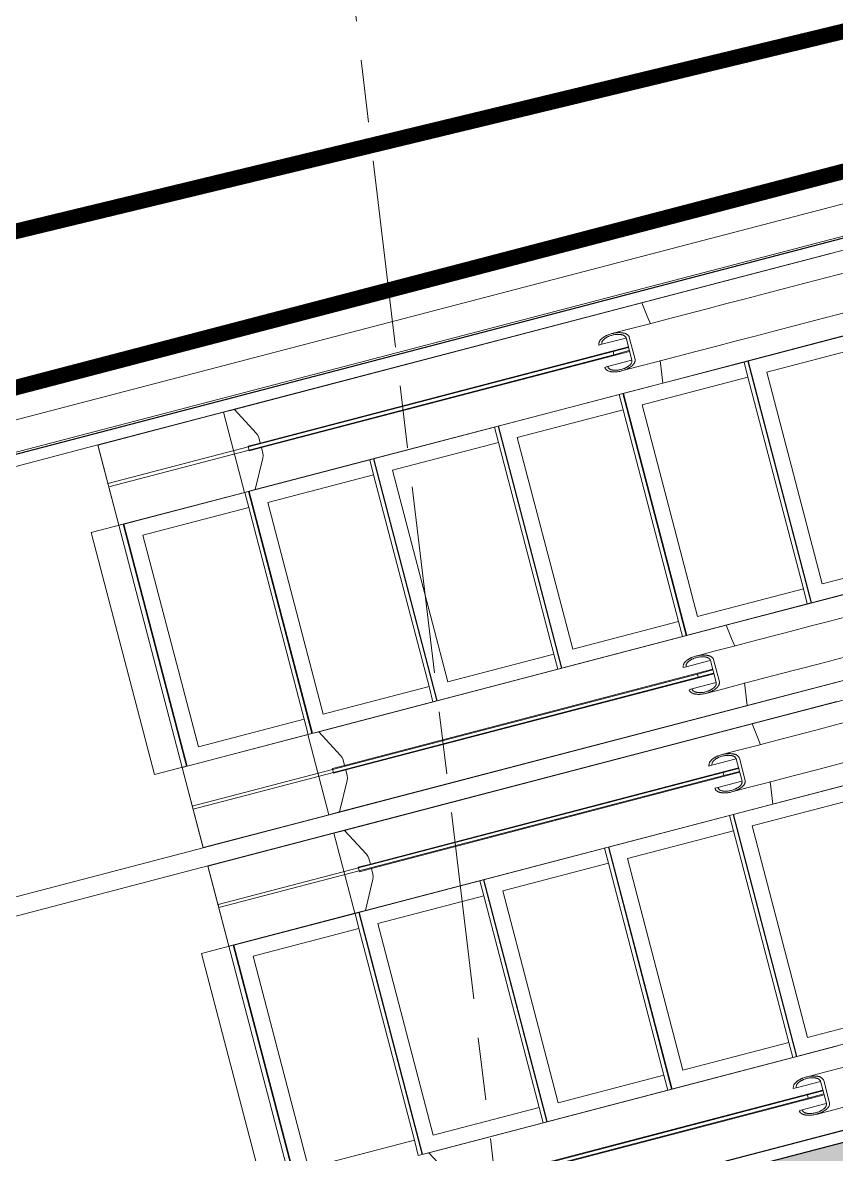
# Model space of a CAD drawing. Header units: millimetres. Extents: x -100356 to 314685, y 446 to 1273965.
# Drawn here: x 97350 to 99951, y 622019 to 625640 of the extents above; entities that cross this region are included whole.
import ezdxf

# ---------------------------------------------------------------- set-up
doc = ezdxf.new("R2010")
doc.units = ezdxf.units.MM
for name, pattern in [('Dash', [6, 3, -3]), ('DASHED2', [0.375, 0.25, -0.125]), ('gf$0$CENTER2', [28.575, 19.05, -3.175, 3.175, -3.175]), ('gf$0$Kume - Grid Line', [10.5, 6, -1.25, 2, -1.25])]:
    doc.linetypes.add(name, pattern=pattern)
for name, color, linetype, lineweight in [('20180221 BF$0$TUONG 2', 2, 'Continuous', 25), ('20180330-Ascent Plaza-TP-Ban ve so bo$0$KÍNH', 150, 'Continuous', 9), ('@ color hatch', 7, 'Continuous', 13), ('gf$0$A-_GENM----_M', 7, 'Continuous', 9), ('gf$0$A.Axis', 251, 'gf$0$CENTER2', 13), ('gf$0$Core - tb$0$1-thaythuong', 9, 'Continuous', 13), ('GJ', 1, 'Continuous', 13), ('KÍNH', 150, 'Continuous', 9)]:
    doc.layers.add(name, color=color, linetype=linetype, lineweight=lineweight)

# ---------------------------------------------------------------- blocks, each defined once
blk = doc.blocks.new('SITE')
at = {"layer": 'GJ', "color": 2, "linetype": 'DASHED2', "ltscale": 200, "const_width": 50, "elevation": 0}
blk.add_lwpolyline([(-1160.8, 11822.6), (38571.9, 16750.1), (72293.8, 20682), (72665.9, 20725.4), (70991.8, 24794), (67558.7, 33008.6), (67488.7, 32988.2), (63297, 41856.2), (55641.1, 39398.5), (32498, 31968.9), (30483.5, 38296.4), (27912.2, 37565.9), (20347.2, 35807.5), (-530.8, 30760.1), (-1186, 35376.6)], dxfattribs=at)
blk = doc.blocks.new('escalator')
at = {"layer": '20180221 BF$0$TUONG 2', "ltscale": 0.5}
blk.add_lwpolyline([(0, 0), (13000, 0), (13000, -2800), (0, -2800)], close=True, dxfattribs=at)
blk.add_lwpolyline([(0, -2762.2), (12239.7, -2762.2)], dxfattribs=at)
at = {"layer": 'gf$0$A-_GENM----_M'}
for p, q in [((8493.2, -38), (7385.4, -38)), ((7385.4, -1370), (8493.2, -1370)), ((8493.2, -1430), (7385.4, -1430))]:
    blk.add_line(p, q, dxfattribs=at)
at = {"layer": 'gf$0$Core - tb$0$1-thaythuong'}
for p, q in [((8493.2, -1370), (8493.2, -38)), ((8493.2, -38), (10571.6, -38)), ((8908.9, -38.5), (8493.2, -38.5)), ((8493.2, -38.5), (8493.2, -303.5)), ((8908.9, -303.5), (8908.9, -38.5)), ((8908.9, -38.5), (8908.9, -303.5)), ((8944.3, -38.5), (8908.9, -38.5)), ((8993.1, -129.6), (8944.3, -38.5)), ((10291.1, -38.5), (8944.3, -38.5)), ((10924.8, -38.5), (10291.1, -38.5)), ((10571.6, -38), (11020.8, -38)), ((10123.9, -134.2), (10133.5, -134.2)), ((10133.5, -134.2), (10213.5, -134.2)), ((10214, -134.2), (10214, -207.8)), ((10224.5, -207.8), (10224.5, -134.2)), ((10162.5, -166), (8493.2, -166)), ((8493.2, -166), (8493.2, -176)), ((8493.2, -176), (10162.5, -176)), ((8957.1, -178.5), (8957.1, -163.5)), ((8957.1, -163.5), (8997.1, -163.5)), ((8997.1, -178.5), (8957.1, -178.5)), ((8997.1, -163.5), (8997.1, -144.8)), ((8997.1, -163.5), (10214, -163.5)), ((8997.1, -196.8), (8997.1, -178.5)), ((10214, -178.5), (8997.1, -178.5)), ((10162.5, -176), (10162.5, -166)), ((10162.5, -166), (10213.5, -166)), ((10213.5, -176), (10162.5, -176)), ((8944.3, -303.5), (8992.9, -212.7)), ((10133.5, -207.8), (10123.9, -207.8)), ((10213.5, -207.8), (10133.5, -207.8)), ((8507.3, -304), (8402.1, -304)), ((8402.1, -304), (8402.1, -1104)), ((8493.2, -303.5), (8908.9, -303.5)), ((8507.3, -1104), (8507.3, -304)), ((8909.7, -304), (8509.7, -304)), ((8509.7, -304), (8509.7, -1104)), ((8908.9, -303.5), (8944.3, -303.5)), ((8909.7, -304), (8921.9, -304)), ((8909.7, -354), (8909.7, -304)), ((9322.1, -304), (8922.1, -304)), ((8922.1, -304), (8922.1, -1104)), ((8923.5, -1104), (8923.5, -304)), ((8944.3, -303.5), (10291.1, -303.5)), ((9322.1, -304), (9334.3, -304)), ((9322.1, -354), (9322.1, -304)), ((9734.5, -304), (9334.5, -304)), ((9334.5, -304), (9334.5, -1104)), ((9335.9, -1104), (9335.9, -304)), ((9734.5, -304), (9746.7, -304)), ((9734.5, -354), (9734.5, -304)), ((10146.9, -304), (9746.9, -304)), ((9746.9, -304), (9746.9, -1104)), ((9748.3, -1104), (9748.3, -304)), ((10146.9, -304), (10159.1, -304)), ((10146.9, -354), (10146.9, -304)), ((10559.3, -304), (10159.3, -304)), ((10159.3, -304), (10159.3, -1104)), ((10160.7, -1104), (10160.7, -304)), ((10291.1, -303.5), (10924.8, -303.5)), ((10559.3, -304), (10571.5, -304)), ((10559.3, -354), (10559.3, -304)), ((10971.6, -304), (10571.6, -304)), ((10571.6, -304), (10571.6, -1104)), ((10573.1, -1104), (10573.1, -304)), ((8559.8, -1054), (8559.8, -354)), ((8559.8, -354), (8909.7, -354)), ((8909.7, -1054), (8909.7, -354)), ((8972.2, -1054), (8972.2, -354)), ((8972.2, -354), (9322.1, -354)), ((9322.1, -1054), (9322.1, -354)), ((9384.6, -1054), (9384.6, -354)), ((9384.6, -354), (9734.5, -354)), ((9734.5, -1054), (9734.5, -354)), ((9797, -1054), (9797, -354)), ((9797, -354), (10146.9, -354)), ((10146.9, -1054), (10146.9, -354)), ((10209.4, -1054), (10209.4, -354)), ((10209.4, -354), (10559.3, -354)), ((10559.3, -1054), (10559.3, -354)), ((10621.8, -1054), (10621.8, -354)), ((10621.8, -354), (10971.6, -354)), ((8909.7, -1054), (8559.8, -1054)), ((8909.7, -1104), (8909.7, -1054)), ((9322.1, -1054), (8972.2, -1054)), ((9322.1, -1104), (9322.1, -1054)), ((9734.5, -1054), (9384.6, -1054)), ((9734.5, -1104), (9734.5, -1054)), ((10146.9, -1054), (9797, -1054)), ((10146.9, -1104), (10146.9, -1054)), ((10559.3, -1054), (10209.4, -1054)), ((10559.3, -1104), (10559.3, -1054)), ((10971.6, -1054), (10621.8, -1054)), ((8402.1, -1104), (8507.3, -1104)), ((8908.9, -1104.5), (8493.2, -1104.5)), ((8493.2, -1104.5), (8493.2, -1369.5)), ((8509.7, -1104), (8909.7, -1104)), ((8908.9, -1369.5), (8908.9, -1104.5)), ((8908.9, -1104.5), (8908.9, -1369.5)), ((8944.3, -1104.5), (8908.9, -1104.5)), ((8921.9, -1104), (8909.7, -1104)), ((8922.1, -1104), (9322.1, -1104)), ((8992.9, -1195.3), (8944.3, -1104.5)), ((10291.1, -1104.5), (8944.3, -1104.5)), ((9334.3, -1104), (9322.1, -1104)), ((9334.5, -1104), (9734.5, -1104)), ((9746.7, -1104), (9734.5, -1104)), ((9746.9, -1104), (10146.9, -1104)), ((10159.1, -1104), (10146.9, -1104)), ((10159.3, -1104), (10559.3, -1104)), ((10924.8, -1104.5), (10291.1, -1104.5)), ((10571.5, -1104), (10559.3, -1104)), ((10571.6, -1104), (10971.6, -1104)), ((8957.1, -1244.5), (8957.1, -1229.5)), ((8957.1, -1229.5), (8997.1, -1229.5)), ((8997.1, -1229.5), (8997.1, -1211.2)), ((8997.1, -1229.5), (10214, -1229.5)), ((10123.9, -1200.2), (10133.5, -1200.2)), ((10133.5, -1200.2), (10213.5, -1200.2)), ((10214, -1200.2), (10214, -1273.8)), ((10224.5, -1273.8), (10224.5, -1200.2)), ((10162.5, -1232), (8493.2, -1232)), ((8493.2, -1232), (8493.2, -1242)), ((8493.2, -1242), (10162.5, -1242)), ((8997.1, -1244.5), (8957.1, -1244.5)), ((8997.1, -1263.2), (8997.1, -1244.5)), ((10214, -1244.5), (8997.1, -1244.5)), ((10162.5, -1242), (10162.5, -1232)), ((10162.5, -1232), (10213.5, -1232)), ((10213.5, -1242), (10162.5, -1242)), ((8944.3, -1369.5), (8993.1, -1278.4)), ((10133.5, -1273.8), (10123.9, -1273.8)), ((10213.5, -1273.8), (10133.5, -1273.8)), ((8493.2, -1369.5), (8908.9, -1369.5)), ((10571.6, -1370), (8493.2, -1370)), ((8908.9, -1369.5), (8944.3, -1369.5)), ((8944.3, -1369.5), (10291.1, -1369.5)), ((10291.1, -1369.5), (10924.8, -1369.5)), ((11762.1, -1370), (10571.6, -1370)), ((8493.2, -2762), (8493.2, -1430)), ((8493.2, -1430), (10571.6, -1430)), ((8908.9, -1430.5), (8493.2, -1430.5)), ((8493.2, -1430.5), (8493.2, -1695.5)), ((8908.9, -1695.5), (8908.9, -1430.5)), ((8908.9, -1430.5), (8908.9, -1695.5)), ((8944.3, -1430.5), (8908.9, -1430.5)), ((8993.1, -1521.6), (8944.3, -1430.5)), ((10291.1, -1430.5), (8944.3, -1430.5)), ((10924.8, -1430.5), (10291.1, -1430.5)), ((8957.1, -1570.5), (8957.1, -1555.5)), ((8957.1, -1555.5), (8997.1, -1555.5)), ((8997.1, -1555.5), (8997.1, -1536.8)), ((8997.1, -1555.5), (10214, -1555.5)), ((10123.9, -1526.2), (10133.5, -1526.2)), ((10133.5, -1526.2), (10213.5, -1526.2)), ((10214, -1526.2), (10214, -1599.8)), ((10224.5, -1599.8), (10224.5, -1526.2)), ((10162.5, -1558), (8493.2, -1558)), ((8493.2, -1558), (8493.2, -1568)), ((8493.2, -1568), (10162.5, -1568)), ((8997.1, -1570.5), (8957.1, -1570.5)), ((8997.1, -1588.8), (8997.1, -1570.5)), ((10214, -1570.5), (8997.1, -1570.5)), ((10162.5, -1568), (10162.5, -1558)), ((10162.5, -1558), (10213.5, -1558)), ((10213.5, -1568), (10162.5, -1568)), ((8944.3, -1695.5), (8992.9, -1604.7)), ((10133.5, -1599.8), (10123.9, -1599.8)), ((10213.5, -1599.8), (10133.5, -1599.8)), ((8507.3, -1696), (8402.1, -1696)), ((8402.1, -1696), (8402.1, -2496)), ((8493.2, -1695.5), (8908.9, -1695.5)), ((8507.3, -2496), (8507.3, -1696)), ((8909.7, -1696), (8509.7, -1696)), ((8509.7, -1696), (8509.7, -2496)), ((8908.9, -1695.5), (8944.3, -1695.5)), ((8909.7, -1696), (8921.9, -1696)), ((8909.7, -1746), (8909.7, -1696)), ((9322.1, -1696), (8922.1, -1696)), ((8922.1, -1696), (8922.1, -2496)), ((8923.5, -2496), (8923.5, -1696)), ((8944.3, -1695.5), (10291.1, -1695.5)), ((9322.1, -1696), (9334.3, -1696)), ((9322.1, -1746), (9322.1, -1696)), ((9734.5, -1696), (9334.5, -1696)), ((9334.5, -1696), (9334.5, -2496)), ((9335.9, -2496), (9335.9, -1696)), ((9734.5, -1696), (9746.7, -1696)), ((9734.5, -1746), (9734.5, -1696)), ((10146.9, -1696), (9746.9, -1696)), ((9746.9, -1696), (9746.9, -2496)), ((9748.3, -2496), (9748.3, -1696)), ((10146.9, -1696), (10159.1, -1696)), ((10146.9, -1746), (10146.9, -1696)), ((10559.3, -1696), (10159.3, -1696)), ((10159.3, -1696), (10159.3, -2496)), ((10160.7, -2496), (10160.7, -1696)), ((10291.1, -1695.5), (10924.8, -1695.5)), ((8559.8, -2446), (8559.8, -1746)), ((8559.8, -1746), (8909.7, -1746)), ((8909.7, -2446), (8909.7, -1746)), ((8972.2, -2446), (8972.2, -1746)), ((8972.2, -1746), (9322.1, -1746)), ((9322.1, -2446), (9322.1, -1746)), ((9384.6, -2446), (9384.6, -1746)), ((9384.6, -1746), (9734.5, -1746)), ((9734.5, -2446), (9734.5, -1746)), ((9797, -2446), (9797, -1746)), ((9797, -1746), (10146.9, -1746)), ((10146.9, -2446), (10146.9, -1746)), ((10209.4, -2446), (10209.4, -1746)), ((10209.4, -1746), (10559.3, -1746)), ((8909.7, -2446), (8559.8, -2446)), ((8909.7, -2496), (8909.7, -2446)), ((9322.1, -2446), (8972.2, -2446)), ((9322.1, -2496), (9322.1, -2446)), ((9734.5, -2446), (9384.6, -2446)), ((9734.5, -2496), (9734.5, -2446)), ((10146.9, -2446), (9797, -2446)), ((10146.9, -2496), (10146.9, -2446)), ((10559.3, -2446), (10209.4, -2446)), ((8944.3, -2496.5), (8908.9, -2496.5)), ((8922.1, -2496), (9322.1, -2496)), ((8992.9, -2587.3), (8944.3, -2496.5)), ((10291.1, -2496.5), (8944.3, -2496.5)), ((9334.3, -2496), (9322.1, -2496)), ((9334.5, -2496), (9734.5, -2496)), ((9746.7, -2496), (9734.5, -2496)), ((9746.9, -2496), (10146.9, -2496)), ((10159.1, -2496), (10146.9, -2496)), ((10159.3, -2496), (10559.3, -2496)), ((10123.9, -2592.2), (10133.5, -2592.2)), ((10133.5, -2592.2), (10213.5, -2592.2)), ((10214, -2592.2), (10214, -2665.8)), ((10224.5, -2665.8), (10224.5, -2592.2)), ((10162.5, -2624), (8493.2, -2624)), ((8493.2, -2634), (10162.5, -2634)), ((8997.1, -2621.5), (10214, -2621.5)), ((10214, -2636.5), (8997.1, -2636.5)), ((10162.5, -2634), (10162.5, -2624)), ((10162.5, -2624), (10213.5, -2624)), ((10213.5, -2634), (10162.5, -2634)), ((10133.5, -2665.8), (10123.9, -2665.8)), ((10213.5, -2665.8), (10133.5, -2665.8)), ((11350.3, -2762.2), (2690, -2762.2)), ((10571.6, -2762), (8493.2, -2762)), ((8944.3, -2761.5), (10291.1, -2761.5))]:
    blk.add_line(p, q, dxfattribs=at)
at = {"layer": 'gf$0$Core - tb$0$1-thaythuong', "flags": 128}
for points in [[(10300.6, -110.3), (10297.1, -84), (10291.1, -38.5)], [(8997.1, -144.8), (8996.1, -137.1), (8993.1, -129.6)], [(10173.1, -109.2), (10232.9, -109.2), (10294, -109.2), (10356.2, -109.2), (10419.6, -109.2), (10483.8, -109.2), (10549, -109.2), (10614.9, -109.2), (10681.4, -109.2), (10748.5, -109.2), (10816, -109.2), (10883.8, -109.2), (10951.8, -109.2), (11019.4, -109.2)], [(8992.9, -212.7), (8996.1, -204.9), (8997.1, -196.8)], [(11019.4, -232.7), (10951.2, -232.7), (10883.2, -232.7), (10815.3, -232.7), (10747.8, -232.7), (10680.8, -232.7), (10614.2, -232.7), (10548.4, -232.7), (10483.2, -232.7), (10419, -232.7), (10355.7, -232.7), (10293.4, -232.7), (10232.3, -232.7), (10173.1, -232.7)], [(10291.1, -303.5), (10297.1, -258.1), (10300.6, -231.9)], [(10300.6, -1176.1), (10297.1, -1149.9), (10291.1, -1104.5)], [(10173.1, -1175.3), (10232.9, -1175.3), (10294, -1175.3), (10356.2, -1175.3), (10419.6, -1175.3), (10483.8, -1175.3), (10549, -1175.3), (10614.9, -1175.3), (10681.4, -1175.3), (10748.5, -1175.3), (10816, -1175.3), (10883.8, -1175.3), (10951.8, -1175.3), (11019.4, -1175.3)], [(8997.1, -1211.2), (8996.1, -1203.1), (8992.9, -1195.3)], [(8993.1, -1278.4), (8996.1, -1270.9), (8997.1, -1263.2)], [(11019.4, -1298.8), (10951.2, -1298.8), (10883.2, -1298.8), (10815.3, -1298.8), (10747.8, -1298.8), (10680.8, -1298.8), (10614.2, -1298.8), (10548.4, -1298.8), (10483.2, -1298.8), (10419, -1298.8), (10355.7, -1298.8), (10293.4, -1298.8), (10232.3, -1298.8), (10173.1, -1298.8)], [(10291.1, -1369.5), (10297.1, -1324), (10300.6, -1297.7)], [(10300.6, -1502.3), (10297.1, -1476), (10291.1, -1430.5)], [(10173.1, -1501.2), (10232.9, -1501.2), (10294, -1501.2), (10356.2, -1501.2), (10419.6, -1501.2), (10483.8, -1501.2), (10549, -1501.2), (10614.9, -1501.2), (10681.4, -1501.2), (10748.5, -1501.2), (10816, -1501.2), (10883.8, -1501.2), (10951.8, -1501.2), (11019.4, -1501.2)], [(8997.1, -1536.8), (8996.1, -1529.1), (8993.1, -1521.6)], [(8992.9, -1604.7), (8996.1, -1596.9), (8997.1, -1588.8)], [(11019.4, -1624.7), (10951.2, -1624.7), (10883.2, -1624.7), (10815.3, -1624.7), (10747.8, -1624.7), (10680.8, -1624.7), (10614.2, -1624.7), (10548.4, -1624.7), (10483.2, -1624.7), (10419, -1624.7), (10355.7, -1624.7), (10293.4, -1624.7), (10232.3, -1624.7), (10173.1, -1624.7)], [(10291.1, -1695.5), (10297.1, -1650.1), (10300.6, -1623.9)], [(10173.1, -2567.3), (10232.9, -2567.3), (10294, -2567.3), (10356.2, -2567.3), (10419.6, -2567.3), (10483.8, -2567.3), (10549, -2567.3), (10614.9, -2567.3), (10681.4, -2567.3), (10748.5, -2567.3), (10816, -2567.3), (10883.8, -2567.3), (10951.8, -2567.3), (11019.4, -2567.3)], [(11019.4, -2690.8), (10951.2, -2690.8), (10883.2, -2690.8), (10815.3, -2690.8), (10747.8, -2690.8), (10680.8, -2690.8), (10614.2, -2690.8), (10548.4, -2690.8), (10483.2, -2690.8), (10419, -2690.8), (10355.7, -2690.8), (10293.4, -2690.8), (10232.3, -2690.8), (10173.1, -2690.8)]]:
    blk.add_lwpolyline(points, dxfattribs=at)
at = {"layer": 'gf$0$Core - tb$0$1-thaythuong'}
for points, knots in [([(10224.5, -134.2), (10224.3, -133), (10223.6, -130.8), (10222.2, -127.7), (10220.8, -125.4), (10219.7, -123.9), (10219, -123.1), (10218.5, -122.5), (10217.9, -122), (10217.1, -121.2), (10215.6, -120), (10213.2, -118.5), (10210.6, -117.2), (10208.8, -116.4), (10207.7, -115.9), (10207, -115.5), (10206.2, -115.2), (10205.2, -114.8), (10203.3, -114.1), (10200.7, -113.2), (10197.4, -112.3), (10194.1, -111.5), (10190.8, -110.8), (10186.4, -110.1), (10178.5, -109.2), (10169.5, -109.1), (10161.7, -109.8), (10157.2, -110.5), (10154.5, -111), (10152.3, -111.5), (10150.1, -112), (10147.3, -112.8), (10144.7, -113.7), (10142.8, -114.4), (10141.8, -114.8), (10141, -115.1), (10140.3, -115.5), (10139.2, -116), (10137.4, -116.9), (10134.9, -118.2), (10132.5, -119.8), (10131, -121), (10130.2, -121.8), (10129.6, -122.3), (10129.1, -122.9), (10128.5, -123.8), (10127.4, -125.3), (10126, -127.6), (10124.7, -130.8), (10124.1, -133), (10123.9, -134.2)], [0, 0, 0, 0, 0.027778, 0.055556, 0.083333, 0.097222, 0.104167, 0.111111, 0.118056, 0.125, 0.138889, 0.166667, 0.194444, 0.208333, 0.215278, 0.222222, 0.229167, 0.236111, 0.25, 0.277778, 0.305556, 0.333333, 0.361111, 0.388889, 0.444444, 0.555556, 0.611111, 0.638889, 0.666667, 0.680556, 0.694444, 0.722222, 0.75, 0.763889, 0.770833, 0.777778, 0.784722, 0.791667, 0.805556, 0.833333, 0.861111, 0.875, 0.881944, 0.888889, 0.895833, 0.902778, 0.916667, 0.944444, 0.972222, 1, 1, 1, 1]), ([(10133.5, -134.2), (10133.7, -133.3), (10134.2, -131.5), (10135.3, -129), (10136.3, -127.1), (10137.2, -125.9), (10137.8, -125.2), (10138.2, -124.7), (10138.6, -124.3), (10139.3, -123.7), (10140.4, -122.7), (10142.4, -121.5), (10144.4, -120.4), (10145.9, -119.7), (10146.7, -119.3), (10147.3, -119), (10147.9, -118.7), (10148.7, -118.4), (10150.2, -117.8), (10152.3, -117.1), (10154.9, -116.4), (10157.6, -115.8), (10160.2, -115.3), (10163.8, -114.7), (10170, -114.2), (10177.3, -114.2), (10184.4, -115), (10188.8, -115.8), (10192.3, -116.6), (10195, -117.3), (10197.1, -118.1), (10198.6, -118.6), (10199.4, -119), (10200, -119.2), (10200.6, -119.5), (10201.4, -119.9), (10202.9, -120.6), (10205, -121.6), (10206.9, -122.8), (10208.1, -123.8), (10208.7, -124.4), (10209.2, -124.8), (10209.6, -125.3), (10210.2, -126), (10211.1, -127.2), (10212.2, -129), (10213.3, -131.5), (10213.8, -133.3), (10214, -134.2)], [0, 0, 0, 0, 0.027778, 0.055556, 0.083333, 0.097222, 0.104167, 0.111111, 0.118056, 0.125, 0.138889, 0.166667, 0.194444, 0.208333, 0.215278, 0.222222, 0.229167, 0.236111, 0.25, 0.277778, 0.305556, 0.333333, 0.361111, 0.388889, 0.444444, 0.555556, 0.611111, 0.666667, 0.694444, 0.722222, 0.75, 0.763889, 0.770833, 0.777778, 0.784722, 0.791667, 0.805556, 0.833333, 0.861111, 0.875, 0.881944, 0.888889, 0.895833, 0.902778, 0.916667, 0.944444, 0.972222, 1, 1, 1, 1]), ([(10123.9, -207.8), (10124.1, -208.9), (10124.7, -211.2), (10126, -214.3), (10127.3, -216.7), (10128.4, -218.2), (10129.1, -219), (10129.6, -219.6), (10130.2, -220.2), (10131, -220.9), (10132.4, -222.2), (10134.8, -223.7), (10137.4, -225.1), (10139.2, -226), (10140.2, -226.4), (10141, -226.8), (10141.7, -227.1), (10142.8, -227.6), (10144.6, -228.3), (10147.3, -229.2), (10150.6, -230), (10153.8, -230.8), (10157.1, -231.5), (10161.6, -232.1), (10169.5, -232.8), (10178.5, -232.7), (10187.4, -231.8), (10192.9, -230.8), (10197.3, -229.7), (10200.6, -228.8), (10203.3, -227.9), (10205.1, -227.2), (10206.1, -226.8), (10206.9, -226.5), (10207.7, -226.1), (10208.7, -225.6), (10210.5, -224.8), (10213.1, -223.5), (10215.5, -222), (10217, -220.8), (10217.8, -220), (10218.4, -219.5), (10218.9, -218.9), (10219.6, -218.1), (10220.8, -216.6), (10222.2, -214.3), (10223.6, -211.2), (10224.3, -209), (10224.5, -207.8)], [0, 0, 0, 0, 0.027778, 0.055556, 0.083333, 0.097222, 0.104167, 0.111111, 0.118056, 0.125, 0.138889, 0.166667, 0.194444, 0.208333, 0.215278, 0.222222, 0.229167, 0.236111, 0.25, 0.277778, 0.305556, 0.333333, 0.361111, 0.388889, 0.444444, 0.555556, 0.611111, 0.666667, 0.694444, 0.722222, 0.75, 0.763889, 0.770833, 0.777778, 0.784722, 0.791667, 0.805556, 0.833333, 0.861111, 0.875, 0.881944, 0.888889, 0.895833, 0.902778, 0.916667, 0.944444, 0.972222, 1, 1, 1, 1]), ([(10214, -207.8), (10213.8, -208.7), (10213.3, -210.5), (10212.2, -213), (10211.1, -214.8), (10210.2, -216), (10209.6, -216.6), (10209.2, -217.1), (10208.7, -217.6), (10208.1, -218.2), (10206.9, -219.1), (10205, -220.3), (10202.9, -221.4), (10201.4, -222.1), (10200.6, -222.5), (10200, -222.7), (10199.4, -223), (10198.6, -223.3), (10197.1, -223.9), (10195, -224.6), (10192.3, -225.3), (10189.7, -226), (10187.1, -226.5), (10183.5, -227.1), (10177.3, -227.8), (10170.1, -227.8), (10163.8, -227.2), (10160.2, -226.7), (10158, -226.3), (10156.3, -225.9), (10154.5, -225.4), (10152.3, -224.9), (10150.2, -224.1), (10148.7, -223.6), (10147.9, -223.2), (10147.3, -223), (10146.7, -222.7), (10145.9, -222.3), (10144.4, -221.6), (10142.3, -220.5), (10140.4, -219.3), (10139.3, -218.3), (10138.6, -217.7), (10138.2, -217.2), (10137.8, -216.7), (10137.2, -216.1), (10136.3, -214.9), (10135.3, -213), (10134.2, -210.5), (10133.7, -208.7), (10133.5, -207.8)], [0, 0, 0, 0, 0.027778, 0.055556, 0.083333, 0.097222, 0.104167, 0.111111, 0.118056, 0.125, 0.138889, 0.166667, 0.194444, 0.208333, 0.215278, 0.222222, 0.229167, 0.236111, 0.25, 0.277778, 0.305556, 0.333333, 0.361111, 0.388889, 0.444444, 0.555556, 0.611111, 0.638889, 0.666667, 0.680556, 0.694444, 0.722222, 0.75, 0.763889, 0.770833, 0.777778, 0.784722, 0.791667, 0.805556, 0.833333, 0.861111, 0.875, 0.881944, 0.888889, 0.895833, 0.902778, 0.916667, 0.944444, 0.972222, 1, 1, 1, 1]), ([(10224.5, -1200.2), (10224.3, -1199), (10223.6, -1196.8), (10222.2, -1193.7), (10220.8, -1191.4), (10219.7, -1190), (10219, -1189.1), (10218.4, -1188.6), (10217.9, -1188), (10217.1, -1187.3), (10215.6, -1186.1), (10213.1, -1184.5), (10210.6, -1183.2), (10208.7, -1182.4), (10207.7, -1181.9), (10206.9, -1181.6), (10206.2, -1181.2), (10205.1, -1180.8), (10203.3, -1180.1), (10200.6, -1179.2), (10197.4, -1178.3), (10194.1, -1177.5), (10190.8, -1176.8), (10186.4, -1176.1), (10178.5, -1175.3), (10169.5, -1175.2), (10161.7, -1175.9), (10157.2, -1176.5), (10154.5, -1177.1), (10152.3, -1177.6), (10150.1, -1178.1), (10147.3, -1178.8), (10144.6, -1179.7), (10142.8, -1180.4), (10141.8, -1180.8), (10141, -1181.2), (10140.3, -1181.5), (10139.2, -1182), (10137.4, -1182.9), (10134.9, -1184.3), (10132.5, -1185.8), (10131, -1187), (10130.2, -1187.8), (10129.6, -1188.4), (10129.1, -1189), (10128.4, -1189.8), (10127.3, -1191.3), (10126, -1193.7), (10124.7, -1196.8), (10124.1, -1199.1), (10123.9, -1200.2)], [0, 0, 0, 0, 0.027778, 0.055556, 0.083333, 0.097222, 0.104167, 0.111111, 0.118056, 0.125, 0.138889, 0.166667, 0.194444, 0.208333, 0.215278, 0.222222, 0.229167, 0.236111, 0.25, 0.277778, 0.305556, 0.333333, 0.361111, 0.388889, 0.444444, 0.555556, 0.611111, 0.638889, 0.666667, 0.680556, 0.694444, 0.722222, 0.75, 0.763889, 0.770833, 0.777778, 0.784722, 0.791667, 0.805556, 0.833333, 0.861111, 0.875, 0.881944, 0.888889, 0.895833, 0.902778, 0.916667, 0.944444, 0.972222, 1, 1, 1, 1]), ([(10133.5, -1200.2), (10133.7, -1199.3), (10134.2, -1197.5), (10135.3, -1195), (10136.3, -1193.1), (10137.2, -1191.9), (10137.8, -1191.3), (10138.2, -1190.8), (10138.6, -1190.3), (10139.3, -1189.7), (10140.4, -1188.7), (10142.3, -1187.5), (10144.4, -1186.4), (10145.8, -1185.7), (10146.7, -1185.3), (10147.3, -1185), (10147.9, -1184.8), (10148.7, -1184.4), (10150.2, -1183.9), (10152.3, -1183.2), (10154.9, -1182.4), (10157.5, -1181.8), (10160.2, -1181.3), (10163.8, -1180.8), (10170, -1180.2), (10177.2, -1180.2), (10184.4, -1181), (10188.8, -1181.8), (10192.3, -1182.7), (10194.9, -1183.4), (10197.1, -1184.1), (10198.6, -1184.6), (10199.4, -1185), (10200, -1185.3), (10200.6, -1185.5), (10201.4, -1185.9), (10202.9, -1186.6), (10204.9, -1187.6), (10206.9, -1188.9), (10208.1, -1189.8), (10208.7, -1190.4), (10209.2, -1190.9), (10209.6, -1191.3), (10210.1, -1192), (10211, -1193.2), (10212.2, -1195), (10213.3, -1197.5), (10213.8, -1199.3), (10214, -1200.2)], [0, 0, 0, 0, 0.027778, 0.055556, 0.083333, 0.097222, 0.104167, 0.111111, 0.118056, 0.125, 0.138889, 0.166667, 0.194444, 0.208333, 0.215278, 0.222222, 0.229167, 0.236111, 0.25, 0.277778, 0.305556, 0.333333, 0.361111, 0.388889, 0.444444, 0.555556, 0.611111, 0.666667, 0.694444, 0.722222, 0.75, 0.763889, 0.770833, 0.777778, 0.784722, 0.791667, 0.805556, 0.833333, 0.861111, 0.875, 0.881944, 0.888889, 0.895833, 0.902778, 0.916667, 0.944444, 0.972222, 1, 1, 1, 1]), ([(10123.9, -1273.8), (10124.1, -1275), (10124.7, -1277.2), (10126, -1280.3), (10127.3, -1282.7), (10128.4, -1284.2), (10129.1, -1285), (10129.6, -1285.6), (10130.2, -1286.2), (10131, -1287), (10132.5, -1288.2), (10134.8, -1289.8), (10137.4, -1291.1), (10139.2, -1292), (10140.2, -1292.5), (10141, -1292.8), (10141.8, -1293.2), (10142.8, -1293.6), (10144.6, -1294.3), (10147.3, -1295.2), (10150.6, -1296.1), (10153.9, -1296.9), (10157.2, -1297.5), (10161.6, -1298.2), (10169.5, -1298.9), (10178.5, -1298.8), (10187.4, -1297.8), (10193, -1296.8), (10197.3, -1295.8), (10200.6, -1294.9), (10203.3, -1294), (10205.1, -1293.3), (10206.1, -1292.8), (10206.9, -1292.5), (10207.7, -1292.1), (10208.7, -1291.7), (10210.5, -1290.8), (10213.1, -1289.5), (10215.5, -1288), (10217.1, -1286.8), (10217.9, -1286.1), (10218.4, -1285.5), (10219, -1284.9), (10219.7, -1284.1), (10220.8, -1282.6), (10222.2, -1280.3), (10223.6, -1277.2), (10224.3, -1275), (10224.5, -1273.8)], [0, 0, 0, 0, 0.027778, 0.055556, 0.083333, 0.097222, 0.104167, 0.111111, 0.118056, 0.125, 0.138889, 0.166667, 0.194444, 0.208333, 0.215278, 0.222222, 0.229167, 0.236111, 0.25, 0.277778, 0.305556, 0.333333, 0.361111, 0.388889, 0.444444, 0.555556, 0.611111, 0.666667, 0.694444, 0.722222, 0.75, 0.763889, 0.770833, 0.777778, 0.784722, 0.791667, 0.805556, 0.833333, 0.861111, 0.875, 0.881944, 0.888889, 0.895833, 0.902778, 0.916667, 0.944444, 0.972222, 1, 1, 1, 1]), ([(10214, -1273.8), (10213.8, -1274.7), (10213.3, -1276.5), (10212.2, -1279), (10211.1, -1280.8), (10210.2, -1282), (10209.6, -1282.7), (10209.2, -1283.1), (10208.7, -1283.6), (10208.1, -1284.2), (10206.9, -1285.1), (10205, -1286.4), (10202.9, -1287.4), (10201.5, -1288.1), (10200.6, -1288.5), (10200, -1288.8), (10199.4, -1289), (10198.6, -1289.4), (10197.1, -1289.9), (10195, -1290.7), (10192.4, -1291.4), (10189.7, -1292), (10187.1, -1292.6), (10183.6, -1293.1), (10177.3, -1293.8), (10170.1, -1293.8), (10163.8, -1293.3), (10160.2, -1292.7), (10158, -1292.3), (10156.3, -1291.9), (10154.5, -1291.5), (10152.3, -1290.9), (10150.2, -1290.2), (10148.7, -1289.6), (10147.9, -1289.3), (10147.3, -1289), (10146.7, -1288.7), (10145.9, -1288.3), (10144.4, -1287.6), (10142.4, -1286.5), (10140.4, -1285.3), (10139.3, -1284.3), (10138.6, -1283.7), (10138.2, -1283.3), (10137.8, -1282.8), (10137.2, -1282.1), (10136.3, -1280.9), (10135.3, -1279), (10134.2, -1276.5), (10133.7, -1274.7), (10133.5, -1273.8)], [0, 0, 0, 0, 0.027778, 0.055556, 0.083333, 0.097222, 0.104167, 0.111111, 0.118056, 0.125, 0.138889, 0.166667, 0.194444, 0.208333, 0.215278, 0.222222, 0.229167, 0.236111, 0.25, 0.277778, 0.305556, 0.333333, 0.361111, 0.388889, 0.444444, 0.555556, 0.611111, 0.638889, 0.666667, 0.680556, 0.694444, 0.722222, 0.75, 0.763889, 0.770833, 0.777778, 0.784722, 0.791667, 0.805556, 0.833333, 0.861111, 0.875, 0.881944, 0.888889, 0.895833, 0.902778, 0.916667, 0.944444, 0.972222, 1, 1, 1, 1]), ([(10224.5, -1526.2), (10224.3, -1525), (10223.6, -1522.8), (10222.2, -1519.7), (10220.8, -1517.4), (10219.7, -1515.9), (10219, -1515.1), (10218.5, -1514.5), (10217.9, -1514), (10217.1, -1513.2), (10215.6, -1512), (10213.2, -1510.5), (10210.6, -1509.2), (10208.8, -1508.4), (10207.7, -1507.9), (10207, -1507.5), (10206.2, -1507.2), (10205.2, -1506.8), (10203.3, -1506.1), (10200.7, -1505.2), (10197.4, -1504.3), (10194.1, -1503.5), (10190.8, -1502.8), (10186.4, -1502.1), (10178.5, -1501.2), (10169.5, -1501.1), (10161.7, -1501.8), (10157.2, -1502.5), (10154.5, -1503), (10152.3, -1503.5), (10150.1, -1504), (10147.3, -1504.8), (10144.7, -1505.7), (10142.8, -1506.4), (10141.8, -1506.8), (10141, -1507.1), (10140.3, -1507.5), (10139.2, -1508), (10137.4, -1508.9), (10134.9, -1510.2), (10132.5, -1511.8), (10131, -1513), (10130.2, -1513.8), (10129.6, -1514.3), (10129.1, -1514.9), (10128.5, -1515.8), (10127.4, -1517.3), (10126, -1519.6), (10124.7, -1522.8), (10124.1, -1525), (10123.9, -1526.2)], [0, 0, 0, 0, 0.027778, 0.055556, 0.083333, 0.097222, 0.104167, 0.111111, 0.118056, 0.125, 0.138889, 0.166667, 0.194444, 0.208333, 0.215278, 0.222222, 0.229167, 0.236111, 0.25, 0.277778, 0.305556, 0.333333, 0.361111, 0.388889, 0.444444, 0.555556, 0.611111, 0.638889, 0.666667, 0.680556, 0.694444, 0.722222, 0.75, 0.763889, 0.770833, 0.777778, 0.784722, 0.791667, 0.805556, 0.833333, 0.861111, 0.875, 0.881944, 0.888889, 0.895833, 0.902778, 0.916667, 0.944444, 0.972222, 1, 1, 1, 1]), ([(10133.5, -1526.2), (10133.7, -1525.3), (10134.2, -1523.5), (10135.3, -1521), (10136.3, -1519.1), (10137.2, -1517.9), (10137.8, -1517.2), (10138.2, -1516.7), (10138.6, -1516.3), (10139.3, -1515.7), (10140.4, -1514.7), (10142.4, -1513.5), (10144.4, -1512.4), (10145.9, -1511.7), (10146.7, -1511.3), (10147.3, -1511), (10147.9, -1510.7), (10148.7, -1510.4), (10150.2, -1509.8), (10152.3, -1509.1), (10154.9, -1508.4), (10157.6, -1507.8), (10160.2, -1507.3), (10163.8, -1506.7), (10170, -1506.2), (10177.3, -1506.2), (10184.4, -1507), (10188.8, -1507.8), (10192.3, -1508.6), (10195, -1509.3), (10197.1, -1510.1), (10198.6, -1510.6), (10199.4, -1511), (10200, -1511.2), (10200.6, -1511.5), (10201.4, -1511.9), (10202.9, -1512.6), (10205, -1513.6), (10206.9, -1514.8), (10208.1, -1515.8), (10208.7, -1516.4), (10209.2, -1516.8), (10209.6, -1517.3), (10210.2, -1518), (10211.1, -1519.2), (10212.2, -1521), (10213.3, -1523.5), (10213.8, -1525.3), (10214, -1526.2)], [0, 0, 0, 0, 0.027778, 0.055556, 0.083333, 0.097222, 0.104167, 0.111111, 0.118056, 0.125, 0.138889, 0.166667, 0.194444, 0.208333, 0.215278, 0.222222, 0.229167, 0.236111, 0.25, 0.277778, 0.305556, 0.333333, 0.361111, 0.388889, 0.444444, 0.555556, 0.611111, 0.666667, 0.694444, 0.722222, 0.75, 0.763889, 0.770833, 0.777778, 0.784722, 0.791667, 0.805556, 0.833333, 0.861111, 0.875, 0.881944, 0.888889, 0.895833, 0.902778, 0.916667, 0.944444, 0.972222, 1, 1, 1, 1]), ([(10123.9, -1599.8), (10124.1, -1600.9), (10124.7, -1603.2), (10126, -1606.3), (10127.3, -1608.7), (10128.4, -1610.2), (10129.1, -1611), (10129.6, -1611.6), (10130.2, -1612.2), (10131, -1612.9), (10132.4, -1614.2), (10134.8, -1615.7), (10137.4, -1617.1), (10139.2, -1618), (10140.2, -1618.4), (10141, -1618.8), (10141.7, -1619.1), (10142.8, -1619.6), (10144.6, -1620.3), (10147.3, -1621.2), (10150.6, -1622), (10153.8, -1622.8), (10157.1, -1623.5), (10161.6, -1624.1), (10169.5, -1624.8), (10178.5, -1624.7), (10187.4, -1623.8), (10192.9, -1622.8), (10197.3, -1621.7), (10200.6, -1620.8), (10203.3, -1619.9), (10205.1, -1619.2), (10206.1, -1618.8), (10206.9, -1618.5), (10207.7, -1618.1), (10208.7, -1617.6), (10210.5, -1616.8), (10213.1, -1615.5), (10215.5, -1614), (10217, -1612.8), (10217.8, -1612), (10218.4, -1611.5), (10218.9, -1610.9), (10219.6, -1610.1), (10220.8, -1608.6), (10222.2, -1606.3), (10223.6, -1603.2), (10224.3, -1601), (10224.5, -1599.8)], [0, 0, 0, 0, 0.027778, 0.055556, 0.083333, 0.097222, 0.104167, 0.111111, 0.118056, 0.125, 0.138889, 0.166667, 0.194444, 0.208333, 0.215278, 0.222222, 0.229167, 0.236111, 0.25, 0.277778, 0.305556, 0.333333, 0.361111, 0.388889, 0.444444, 0.555556, 0.611111, 0.666667, 0.694444, 0.722222, 0.75, 0.763889, 0.770833, 0.777778, 0.784722, 0.791667, 0.805556, 0.833333, 0.861111, 0.875, 0.881944, 0.888889, 0.895833, 0.902778, 0.916667, 0.944444, 0.972222, 1, 1, 1, 1]), ([(10214, -1599.8), (10213.8, -1600.7), (10213.3, -1602.5), (10212.2, -1605), (10211.1, -1606.8), (10210.2, -1608), (10209.6, -1608.6), (10209.2, -1609.1), (10208.7, -1609.6), (10208.1, -1610.2), (10206.9, -1611.1), (10205, -1612.3), (10202.9, -1613.4), (10201.4, -1614.1), (10200.6, -1614.5), (10200, -1614.7), (10199.4, -1615), (10198.6, -1615.3), (10197.1, -1615.9), (10195, -1616.6), (10192.3, -1617.3), (10189.7, -1618), (10187.1, -1618.5), (10183.5, -1619.1), (10177.3, -1619.8), (10170.1, -1619.8), (10163.8, -1619.2), (10160.2, -1618.7), (10158, -1618.3), (10156.3, -1617.9), (10154.5, -1617.4), (10152.3, -1616.9), (10150.2, -1616.1), (10148.7, -1615.6), (10147.9, -1615.2), (10147.3, -1615), (10146.7, -1614.7), (10145.9, -1614.3), (10144.4, -1613.6), (10142.3, -1612.5), (10140.4, -1611.3), (10139.3, -1610.3), (10138.6, -1609.7), (10138.2, -1609.2), (10137.8, -1608.7), (10137.2, -1608.1), (10136.3, -1606.9), (10135.3, -1605), (10134.2, -1602.5), (10133.7, -1600.7), (10133.5, -1599.8)], [0, 0, 0, 0, 0.027778, 0.055556, 0.083333, 0.097222, 0.104167, 0.111111, 0.118056, 0.125, 0.138889, 0.166667, 0.194444, 0.208333, 0.215278, 0.222222, 0.229167, 0.236111, 0.25, 0.277778, 0.305556, 0.333333, 0.361111, 0.388889, 0.444444, 0.555556, 0.611111, 0.638889, 0.666667, 0.680556, 0.694444, 0.722222, 0.75, 0.763889, 0.770833, 0.777778, 0.784722, 0.791667, 0.805556, 0.833333, 0.861111, 0.875, 0.881944, 0.888889, 0.895833, 0.902778, 0.916667, 0.944444, 0.972222, 1, 1, 1, 1]), ([(10224.5, -2592.2), (10224.3, -2591), (10223.6, -2588.8), (10222.2, -2585.7), (10220.8, -2583.4), (10219.7, -2582), (10219, -2581.1), (10218.4, -2580.6), (10217.9, -2580), (10217.1, -2579.3), (10215.6, -2578.1), (10213.1, -2576.5), (10210.6, -2575.2), (10208.7, -2574.4), (10207.7, -2573.9), (10206.9, -2573.6), (10206.2, -2573.2), (10205.1, -2572.8), (10203.3, -2572.1), (10200.6, -2571.2), (10197.4, -2570.3), (10194.1, -2569.5), (10190.8, -2568.8), (10186.4, -2568.1), (10178.5, -2567.3), (10169.5, -2567.2), (10161.7, -2567.9), (10157.2, -2568.5), (10154.5, -2569.1), (10152.3, -2569.6), (10150.1, -2570.1), (10147.3, -2570.8), (10144.6, -2571.7), (10142.8, -2572.4), (10141.8, -2572.8), (10141, -2573.2), (10140.3, -2573.5), (10139.2, -2574), (10137.4, -2574.9), (10134.9, -2576.3), (10132.5, -2577.8), (10131, -2579), (10130.2, -2579.8), (10129.6, -2580.4), (10129.1, -2581), (10128.4, -2581.8), (10127.3, -2583.3), (10126, -2585.7), (10124.7, -2588.8), (10124.1, -2591.1), (10123.9, -2592.2)], [0, 0, 0, 0, 0.027778, 0.055556, 0.083333, 0.097222, 0.104167, 0.111111, 0.118056, 0.125, 0.138889, 0.166667, 0.194444, 0.208333, 0.215278, 0.222222, 0.229167, 0.236111, 0.25, 0.277778, 0.305556, 0.333333, 0.361111, 0.388889, 0.444444, 0.555556, 0.611111, 0.638889, 0.666667, 0.680556, 0.694444, 0.722222, 0.75, 0.763889, 0.770833, 0.777778, 0.784722, 0.791667, 0.805556, 0.833333, 0.861111, 0.875, 0.881944, 0.888889, 0.895833, 0.902778, 0.916667, 0.944444, 0.972222, 1, 1, 1, 1]), ([(10133.5, -2592.2), (10133.7, -2591.3), (10134.2, -2589.5), (10135.3, -2587), (10136.3, -2585.1), (10137.2, -2583.9), (10137.8, -2583.3), (10138.2, -2582.8), (10138.6, -2582.3), (10139.3, -2581.7), (10140.4, -2580.7), (10142.3, -2579.5), (10144.4, -2578.4), (10145.8, -2577.7), (10146.7, -2577.3), (10147.3, -2577), (10147.9, -2576.8), (10148.7, -2576.4), (10150.2, -2575.9), (10152.3, -2575.2), (10154.9, -2574.4), (10157.5, -2573.8), (10160.2, -2573.3), (10163.8, -2572.8), (10170, -2572.2), (10177.2, -2572.2), (10184.4, -2573), (10188.8, -2573.8), (10192.3, -2574.7), (10194.9, -2575.4), (10197.1, -2576.1), (10198.6, -2576.6), (10199.4, -2577), (10200, -2577.3), (10200.6, -2577.5), (10201.4, -2577.9), (10202.9, -2578.6), (10204.9, -2579.6), (10206.9, -2580.9), (10208.1, -2581.8), (10208.7, -2582.4), (10209.2, -2582.9), (10209.6, -2583.3), (10210.1, -2584), (10211, -2585.2), (10212.2, -2587), (10213.3, -2589.5), (10213.8, -2591.3), (10214, -2592.2)], [0, 0, 0, 0, 0.027778, 0.055556, 0.083333, 0.097222, 0.104167, 0.111111, 0.118056, 0.125, 0.138889, 0.166667, 0.194444, 0.208333, 0.215278, 0.222222, 0.229167, 0.236111, 0.25, 0.277778, 0.305556, 0.333333, 0.361111, 0.388889, 0.444444, 0.555556, 0.611111, 0.666667, 0.694444, 0.722222, 0.75, 0.763889, 0.770833, 0.777778, 0.784722, 0.791667, 0.805556, 0.833333, 0.861111, 0.875, 0.881944, 0.888889, 0.895833, 0.902778, 0.916667, 0.944444, 0.972222, 1, 1, 1, 1]), ([(10123.9, -2665.8), (10124.1, -2667), (10124.7, -2669.2), (10126, -2672.3), (10127.3, -2674.7), (10128.4, -2676.2), (10129.1, -2677), (10129.6, -2677.6), (10130.2, -2678.2), (10131, -2679), (10132.5, -2680.2), (10134.8, -2681.8), (10137.4, -2683.1), (10139.2, -2684), (10140.2, -2684.5), (10141, -2684.8), (10141.8, -2685.2), (10142.8, -2685.6), (10144.6, -2686.3), (10147.3, -2687.2), (10150.6, -2688.1), (10153.9, -2688.9), (10157.2, -2689.5), (10161.6, -2690.2), (10169.5, -2690.9), (10178.5, -2690.8), (10187.4, -2689.8), (10193, -2688.8), (10197.3, -2687.8), (10200.6, -2686.9), (10203.3, -2686), (10205.1, -2685.3), (10206.1, -2684.8), (10206.9, -2684.5), (10207.7, -2684.1), (10208.7, -2683.7), (10210.5, -2682.8), (10213.1, -2681.5), (10215.5, -2680), (10217.1, -2678.8), (10217.9, -2678.1), (10218.4, -2677.5), (10219, -2676.9), (10219.7, -2676.1), (10220.8, -2674.6), (10222.2, -2672.3), (10223.6, -2669.2), (10224.3, -2667), (10224.5, -2665.8)], [0, 0, 0, 0, 0.027778, 0.055556, 0.083333, 0.097222, 0.104167, 0.111111, 0.118056, 0.125, 0.138889, 0.166667, 0.194444, 0.208333, 0.215278, 0.222222, 0.229167, 0.236111, 0.25, 0.277778, 0.305556, 0.333333, 0.361111, 0.388889, 0.444444, 0.555556, 0.611111, 0.666667, 0.694444, 0.722222, 0.75, 0.763889, 0.770833, 0.777778, 0.784722, 0.791667, 0.805556, 0.833333, 0.861111, 0.875, 0.881944, 0.888889, 0.895833, 0.902778, 0.916667, 0.944444, 0.972222, 1, 1, 1, 1]), ([(10214, -2665.8), (10213.8, -2666.7), (10213.3, -2668.5), (10212.2, -2671), (10211.1, -2672.8), (10210.2, -2674), (10209.6, -2674.7), (10209.2, -2675.1), (10208.7, -2675.6), (10208.1, -2676.2), (10206.9, -2677.1), (10205, -2678.4), (10202.9, -2679.4), (10201.5, -2680.1), (10200.6, -2680.5), (10200, -2680.8), (10199.4, -2681), (10198.6, -2681.4), (10197.1, -2681.9), (10195, -2682.7), (10192.4, -2683.4), (10189.7, -2684), (10187.1, -2684.6), (10183.6, -2685.1), (10177.3, -2685.8), (10170.1, -2685.8), (10163.8, -2685.3), (10160.2, -2684.7), (10158, -2684.3), (10156.3, -2683.9), (10154.5, -2683.5), (10152.3, -2682.9), (10150.2, -2682.2), (10148.7, -2681.6), (10147.9, -2681.3), (10147.3, -2681), (10146.7, -2680.7), (10145.9, -2680.3), (10144.4, -2679.6), (10142.4, -2678.5), (10140.4, -2677.3), (10139.3, -2676.3), (10138.6, -2675.7), (10138.2, -2675.3), (10137.8, -2674.8), (10137.2, -2674.1), (10136.3, -2672.9), (10135.3, -2671), (10134.2, -2668.5), (10133.7, -2666.7), (10133.5, -2665.8)], [0, 0, 0, 0, 0.027778, 0.055556, 0.083333, 0.097222, 0.104167, 0.111111, 0.118056, 0.125, 0.138889, 0.166667, 0.194444, 0.208333, 0.215278, 0.222222, 0.229167, 0.236111, 0.25, 0.277778, 0.305556, 0.333333, 0.361111, 0.388889, 0.444444, 0.555556, 0.611111, 0.638889, 0.666667, 0.680556, 0.694444, 0.722222, 0.75, 0.763889, 0.770833, 0.777778, 0.784722, 0.791667, 0.805556, 0.833333, 0.861111, 0.875, 0.881944, 0.888889, 0.895833, 0.902778, 0.916667, 0.944444, 0.972222, 1, 1, 1, 1])]:
    blk.add_open_spline(points, degree=3, knots=knots, dxfattribs=at)
blk = doc.blocks.new('gf$0$grid tower-gf')
at = {"layer": 'gf$0$A.Axis', "linetype": 'gf$0$Kume - Grid Line', "lineweight": 9, "ltscale": 100}
blk.add_line((-27398, 26494.5), (-23136.1, -9085.2), dxfattribs=at)

msp = doc.modelspace()

# ---------------------------------------------------------------- hatches: boundary and pattern name
at = {"layer": '@ color hatch'}
h = msp.add_hatch(color=31, dxfattribs=at)
edge = h.paths.add_edge_path()
edge.add_line((42290.9, 633001.9), (42290.9, 632800.4))
edge.add_line((42290.9, 632800.4), (38141.1, 632804.9))
edge.add_line((38141.1, 632804.9), (38141.1, 630305))
edge.add_line((38141.1, 630305), (39541.1, 630305))
edge.add_line((39541.1, 630305), (39541.1, 625904.9))
edge.add_line((39541.1, 625904.9), (38141.1, 625905.3))
edge.add_line((38141.1, 625905.3), (38141.1, 621702.8))
edge.add_line((38141.1, 621702.8), (32440.7, 621701.9))
edge.add_line((32440.7, 621701.9), (32441.1, 612502))
edge.add_line((32441.1, 612502), (42140.7, 612502))
edge.add_line((42140.7, 612502), (42145.7, 621902))
edge.add_line((42145.7, 621902), (46565.7, 621902))
edge.add_line((46565.7, 621902), (46565.9, 614202.1))
edge.add_line((46565.9, 614202.1), (42398.1, 614202.1))
edge.add_line((42398.1, 614202.1), (42398.1, 612502))
edge.add_line((42398.1, 612502), (43815.9, 612502))
edge.add_line((43815.9, 612502), (43815.9, 608655.1))
edge.add_line((43815.9, 608655.1), (43815.9, 607252))
edge.add_line((43815.9, 607252), (43815.9, 602002))
edge.add_line((43815.9, 602002), (41335.5, 602002.1))
edge.add_line((41335.5, 602002.1), (41339.9, 590802))
edge.add_line((41339.9, 590802), (81540.3, 590804.9))
edge.add_line((81540.3, 590804.9), (81540.5, 596954.9))
edge.add_line((81540.5, 596954.9), (81541, 596955))
edge.add_line((81541, 596955), (81540.9, 605606.3))
edge.add_line((81540.9, 605606.3), (136487.6, 612188.1))
edge.add_line((136487.6, 612188.1), (134542.3, 628433.6))
edge.add_line((134542.3, 628433.6), (131695.4, 627410.8))
edge.add_line((131695.4, 627410.8), (132214.6, 623057))
edge.add_line((132214.6, 623057), (126157.9, 622331.5))
edge.add_line((126157.9, 622331.5), (125805.4, 625294.6))
edge.add_line((125805.4, 625294.6), (118785.3, 622772.5))
edge.add_line((118785.3, 622772.5), (118790.5, 622729.1))
edge.add_line((118790.5, 622729.1), (105873.9, 621172.8))
edge.add_line((105873.9, 621172.8), (105254.3, 626336.7))
edge.add_line((105254.3, 626336.7), (101939.4, 625470.5))
edge.add_line((101939.4, 625470.5), (102649, 622756.7))
edge.add_line((102649, 622756.7), (90071.8, 619468))
edge.add_line((90071.8, 619468), (89361.6, 622184.2))
edge.add_line((89361.6, 622184.2), (87992.1, 621826.4))
edge.add_arc((86677.6, 626857.5), 5200, 187.9646, 284.6429, ccw=False)
edge.add_line((81527.8, 626137), (81224.4, 628305))
edge.add_line((81224.4, 628305), (79894.9, 628305))
edge.add_line((79894.9, 628305), (79894.9, 633005))
edge.add_line((79894.9, 633005), (42290.9, 633001.9))
h.paths.add_polyline_path([(62190.7, 621901.9), (68940.7, 621901.9), (68940.7, 605683.8), (64840.7, 605683.8), (64840.7, 607183.8), (63470.9, 607180.7), (63470.7, 613071.9), (63540.7, 613071.9), (63540.9, 619302), (62190.8, 619302.1)], flags=16)

# ---------------------------------------------------------------- linework, layer by layer
at = {"color": 3, "linetype": 'Dash', "ltscale": 30, "const_width": 50, "elevation": 0}
msp.add_lwpolyline([(136710.4, 612010.3), (81740.8, 605425.8), (81740.2, 590605.1), (41140, 590602), (41135.4, 602202.1), (41139.7, 602202), (41139.8, 612302), (32240.9, 612302), (32240.9, 621902), (34740.9, 621902), (34741.1, 623405.1), (32240.9, 623402), (32240.9, 633002), (42090.9, 633001.9), (42090.9, 633201.9), (80094.9, 633201.9), (80094.9, 628505), (81398.4, 628505), (81725.8, 626164.7, 0.44878), (87941.6, 622019.9), (110701.8, 627966.7)], format="xyb", dxfattribs=at)
at = {"layer": 'KÍNH', "elevation": 0}
for points in [[(136710.4, 612010.3), (81740.8, 605425.8), (81740.2, 590605.1), (41140, 590602), (41135.4, 602202.1), (42141.7, 602202), (42141.7, 602202), (43615.9, 602202), (43615.9, 612302), (32240.9, 612302), (32240.9, 621902), (34740.9, 621902), (34741.1, 623405.1), (32240.9, 623402), (32240.9, 633002), (42090.9, 633001.9), (42090.9, 633201.9), (80094.9, 633201.9), (80094.9, 628505), (81398.4, 628505), (81725.8, 626164.7, 0.44878), (87941.6, 622019.9), (110701.8, 627966.7)], [(136599.2, 612097.7), (81640.9, 605514.5), (81640.3, 590705.1), (41239.9, 590702), (41235.4, 602102.1), (42241.7, 602102), (42241.7, 602102), (43715.9, 602102), (43715.9, 612402), (32340.9, 612402), (32340.9, 621802), (34840.9, 621802), (34841.1, 623505.2), (32340.9, 623502.1), (32340.9, 632902), (42190.9, 632901.9), (42190.9, 633101.9), (79994.9, 633101.9), (79994.9, 628405), (81311.4, 628405), (81626.8, 626150.8, 0.44878), (87966.8, 621923.2), (110685.9, 627859.2)], [(136488, 612185.1), (81540.9, 605603.2), (81540.3, 590805.1), (41339.9, 590802), (41335.5, 602002.1), (42341.7, 602002), (42341.7, 602002), (43815.9, 602002), (43815.9, 612502), (32440.9, 612502), (32440.9, 621702), (34940.9, 621702), (34941.1, 623605.3), (32440.9, 623602.2), (32440.9, 632802), (42290.9, 632801.9), (42290.9, 633001.9), (79894.9, 633001.9), (79894.9, 628305), (81224.4, 628305), (81527.8, 626137, 0.44878), (87992.1, 621826.4), (110670.1, 627751.7)]]:
    msp.add_lwpolyline(points, format="xyb", dxfattribs=at)

# ---------------------------------------------------------------- block references
at = {"layer": '20180221 BF$0$TUONG 2', "rotation": 14.65371874512413}
msp.add_blockref('escalator', (89363.5, 622176.9, 0), dxfattribs=at)
at = {"layer": '20180330-Ascent Plaza-TP-Ban ve so bo$0$KÍNH', "rotation": 180}
msp.add_blockref('gf$0$grid tower-gf', (74640.7, 621904.9, 0), dxfattribs=at)
at = {"layer": 'GJ'}
msp.add_blockref('SITE', (82927, 590602.1, 0), dxfattribs=at)

doc.saveas('drawing.dxf')
